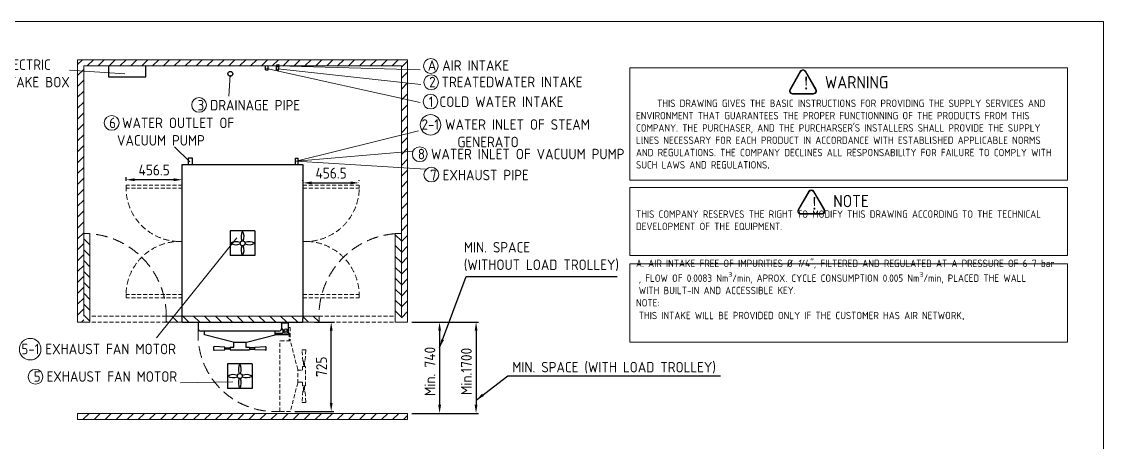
# Model space of a CAD drawing. Header units: millimetres. Extents: x -841000 to -196717, y -22833 to -2215.
# Drawn here: x -205502 to -196717, y -16978 to -13563 of the extents above; entities that cross this region are included whole.
import ezdxf

# ---------------------------------------------------------------- set-up
doc = ezdxf.new("R2010")
doc.units = ezdxf.units.MM
doc.header["$MEASUREMENT"] = 0
doc.linetypes.add('HIDDEN', pattern=[9.525, 6.35, -3.175])
doc.linetypes.add('HIDDEN2', pattern=[4.7625, 3.175, -1.5875])
doc.layers.get('0').update_dxf_attribs({"lineweight": 25})
for name, color, linetype, lineweight in [('D', 3, 'Continuous', 13), ('F', 7, 'Continuous', 15), ('H', 2, 'HIDDEN', 15), ('HIDDEN', 2, 'HIDDEN2', 9), ('S', 4, 'Continuous', 15)]:
    doc.layers.add(name, color=color, linetype=linetype, lineweight=lineweight)
doc.styles.get("Standard").update_dxf_attribs({"font": 'KAIU.TTF'})
doc.styles.add('STU25', font='isocp2.shx')
doc.dimstyles.new('STU25', dxfattribs={"dimscale": 35, "dimtxt": 2.5, "dimasz": 2, "dimexe": 0.6, "dimexo": 1, "dimgap": 1, "dimtad": 1, "dimdsep": 46, "dimtxsty": 'STU25', "dimcen": 2, "dimazin": 2, "dimtfac": 1, "dimtmove": 0, "dimatfit": 3, "dimfxl": 0, "dimtolj": 1, "dimtzin": 0, "dimarcsym": 0})
doc.dimstyles.new('STU25$7', dxfattribs={"dimscale": 35, "dimtxt": 2.5, "dimasz": 2, "dimexe": 1.25, "dimexo": 0.625, "dimgap": 1, "dimtad": 0, "dimdec": 4, "dimdsep": 46, "dimtxsty": 'STU25', "dimcen": 2.5, "dimazin": 2, "dimtfac": 1, "dimtdec": 4, "dimtmove": 0, "dimatfit": 3, "dimfxl": 0, "dimtolj": 1, "dimtzin": 0, "dimarcsym": 0})
pattern_1 = [(135, (13783.546, 211.18), (-44.194174, -44.194174), [])]

# ---------------------------------------------------------------- blocks, each defined once
blk = doc.blocks.new('*D9')
at = {"layer": 'D', "color": 0, "lineweight": -2}
for p, q in [((-202332.2, -16002.2), (-202086.5, -16002.2)), ((-202107.5, -16072.2), (-202107.5, -16672.2)), ((-202332.2, -16742.2), (-202086.5, -16742.2))]:
    blk.add_line(p, q, dxfattribs=at)
at = {"layer": 'D', "color": 0}
for points in [[(-202095.8, -16072.2), (-202119.1, -16072.2), (-202107.5, -16002.2)], [(-202119.1, -16672.2), (-202095.8, -16672.2), (-202107.5, -16742.2)]]:
    blk.add_solid(points, dxfattribs=at)
at = {"layer": 'Defpoints', "color": 0}
for p in [(-202367.2, -16002.2), (-202367.2, -16742.2), (-202107.5, -16742.2)]:
    blk.add_point(p, dxfattribs=at)
at = {"layer": 'D', "color": 0, "insert": (-202186.2, -16402.2), "char_height": 87.5, "attachment_point": 5, "rotation": 90, "style": 'STU25'}
blk.add_mtext('\\A1;{\\Fisocp2.shx;Min. 740}', dxfattribs=at)
blk = doc.blocks.new('*D10')
at = {"layer": 'D', "color": 0, "lineweight": -2}
for p, q in [((-202332.2, -16002.2), (-201790.4, -16002.2)), ((-201811.4, -16072.2), (-201811.4, -16672.2)), ((-202332.2, -16742.2), (-201790.4, -16742.2))]:
    blk.add_line(p, q, dxfattribs=at)
at = {"layer": 'D', "color": 0}
for points in [[(-201799.7, -16072.2), (-201823, -16072.2), (-201811.4, -16002.2)], [(-201823, -16672.2), (-201799.7, -16672.2), (-201811.4, -16742.2)]]:
    blk.add_solid(points, dxfattribs=at)
at = {"layer": 'Defpoints', "color": 0}
for p in [(-202367.2, -16002.2), (-202367.2, -16742.2), (-201811.4, -16742.2)]:
    blk.add_point(p, dxfattribs=at)
at = {"layer": 'D', "color": 0, "insert": (-201890.1, -16402.2), "char_height": 87.5, "attachment_point": 5, "rotation": 90, "style": 'STU25'}
blk.add_mtext('\\A1;{\\Fisocp2.shx;Min.1700}', dxfattribs=at)
blk = doc.blocks.new('*D12')
at = {"layer": 'D', "color": 0, "lineweight": -2}
for p, q in [((-203122.2, -16002.2), (-202966.7, -16002.2)), ((-202987.7, -16657.2), (-202987.7, -16072.2)), ((-203284.1, -16727.2), (-202966.7, -16727.2))]:
    blk.add_line(p, q, dxfattribs=at)
at = {"layer": 'D', "color": 0}
for points in [[(-202976, -16072.2), (-202999.4, -16072.2), (-202987.7, -16002.2)], [(-202999.4, -16657.2), (-202976, -16657.2), (-202987.7, -16727.2)]]:
    blk.add_solid(points, dxfattribs=at)
at = {"layer": 'Defpoints', "color": 0}
for p in [(-203157.2, -16002.2), (-202987.7, -16002.2), (-203319.1, -16727.2)]:
    blk.add_point(p, dxfattribs=at)
at = {"layer": 'D', "color": 0, "insert": (-203066.4, -16364.3), "char_height": 87.5, "attachment_point": 5, "rotation": 90, "style": 'STU25'}
blk.add_mtext('\\A1;725', dxfattribs=at)
blk = doc.blocks.new('*D14')
at = {"layer": 'D', "color": 0, "lineweight": -2}
for p, q in [((-203217.2, -14855.7), (-203217.2, -14850.7)), ((-203147.2, -14871.7), (-202830.7, -14871.7)), ((-202760.7, -14855.7), (-202760.7, -14850.7))]:
    blk.add_line(p, q, dxfattribs=at)
at = {"layer": 'D', "color": 0}
for points in [[(-203147.2, -14860), (-203147.2, -14883.3), (-203217.2, -14871.7)], [(-202830.7, -14883.3), (-202830.7, -14860), (-202760.7, -14871.7)]]:
    blk.add_solid(points, dxfattribs=at)
at = {"layer": 'Defpoints', "color": 0}
for p in [(-203217.2, -14890.7), (-202760.7, -14871.7), (-202760.7, -14890.7)]:
    blk.add_point(p, dxfattribs=at)
at = {"layer": 'D', "color": 0, "insert": (-202988.5, -14792.9), "char_height": 87.5, "attachment_point": 5, "style": 'STU25'}
blk.add_mtext('\\A1;456.5', dxfattribs=at)
blk = doc.blocks.new('*D15')
at = {"layer": 'D', "color": 0, "lineweight": -2}
for p, q in [((-204653.7, -14855.7), (-204653.7, -14825)), ((-204197.2, -14855.7), (-204197.2, -14825)), ((-204267.2, -14846), (-204583.7, -14846))]:
    blk.add_line(p, q, dxfattribs=at)
at = {"layer": 'D', "color": 0}
for points in [[(-204583.7, -14834.3), (-204583.7, -14857.7), (-204653.7, -14846)], [(-204267.2, -14857.7), (-204267.2, -14834.3), (-204197.2, -14846)]]:
    blk.add_solid(points, dxfattribs=at)
at = {"layer": 'Defpoints', "color": 0}
for p in [(-204653.7, -14846), (-204653.7, -14890.7), (-204197.2, -14890.7)]:
    blk.add_point(p, dxfattribs=at)
at = {"layer": 'D', "color": 0, "insert": (-204425.5, -14767.2), "char_height": 87.5, "attachment_point": 5, "style": 'STU25'}
blk.add_mtext('\\A1;456.5', dxfattribs=at)

msp = doc.modelspace()

# ---------------------------------------------------------------- hatches: boundary and pattern name
msp.add_hatch(color=256).paths.add_polyline_path([(-203422.241, -13911.43, 1), (-203422.241, -13932.951, 1)])
at = {"layer": 'D'}
h = msp.add_hatch(color=11, dxfattribs=at)
edge = h.paths.add_edge_path()
edge.add_line((-199178.268, -13965.468), (-199263.627, -14113.314))
edge.add_arc((-199241.977, -14125.814), 25, 149.9999999, 270)
edge.add_line((-199241.977, -14150.814), (-199071.259, -14150.814))
edge.add_arc((-199071.259, -14125.814), 25, 270, 389.9999999)
edge.add_line((-199049.608, -14113.314), (-199134.967, -13965.468))
edge.add_arc((-199156.618, -13977.968), 25, 30, 150)
edge = h.paths.add_edge_path(flags=16)
edge.add_arc((-199156.618, -13977.968), 20, 30, 150)
edge.add_line((-199173.938, -13967.968), (-199259.297, -14115.814))
edge.add_arc((-199241.977, -14125.814), 20, 149.9999999, 270)
edge.add_line((-199241.977, -14145.814), (-199071.259, -14145.814))
edge.add_arc((-199071.259, -14125.814), 20, 270, 389.9999999)
edge.add_line((-199053.938, -14115.814), (-199139.297, -13967.968))
h = msp.add_hatch(color=11, dxfattribs=at)
edge = h.paths.add_edge_path()
edge.add_ellipse((-199174.735, -15101.539), major_axis=(25, 0), ratio=1, start_angle=149.9999999, end_angle=270)
edge.add_line((-199174.735, -15126.539), (-199004.017, -15126.539))
edge.add_ellipse((-199004.017, -15101.539), major_axis=(25, 0), ratio=1, start_angle=270, end_angle=389.9999999)
edge.add_line((-198982.366, -15089.039), (-199067.725, -14941.193))
edge.add_ellipse((-199089.376, -14953.693), major_axis=(25, 0), ratio=1, start_angle=30, end_angle=150)
edge.add_line((-199111.026, -14941.193), (-199196.385, -15089.039))
edge = h.paths.add_edge_path(flags=16)
edge.add_ellipse((-199174.735, -15101.539), major_axis=(20, 0), ratio=1, start_angle=149.9999999, end_angle=270)
edge.add_line((-199174.735, -15121.539), (-199004.017, -15121.539))
edge.add_ellipse((-199004.017, -15101.539), major_axis=(20, 0), ratio=1, start_angle=270, end_angle=389.9999999)
edge.add_line((-198986.696, -15091.539), (-199072.055, -14943.693))
edge.add_ellipse((-199089.376, -14953.693), major_axis=(20, 0), ratio=1, start_angle=30, end_angle=150)
edge.add_line((-199106.696, -14943.693), (-199192.055, -15091.539))
at = {"layer": 'H', "ltscale": 5}
h = msp.add_hatch(dxfattribs=at)
h.set_pattern_fill('ANSI31', color=256, scale=500, style=0)
h.set_pattern_definition([(45, (13783.546, 211.18), (-44.194174, 44.194174), [])])
h.paths.add_polyline_path([(-202367.241, -13872.191), (-202367.241, -16002.191), (-202417.241, -16002.191), (-202417.241, -15952.191), (-202417.241, -13922.191), (-204997.241, -13922.191), (-204997.241, -15952.191), (-204997.241, -16002.191), (-205047.241, -16002.191), (-205047.241, -13872.191)])
h = msp.add_hatch(dxfattribs=at)
h.set_pattern_fill('ANSI31', color=256, scale=500, angle=90, style=0)
h.set_pattern_definition(pattern_1)
h.paths.add_polyline_path([(-204997.241, -16002.191), (-204947.241, -16002.191), (-204947.241, -15282.975), (-204997.241, -15282.975), (-204997.241, -15952.191)])
h = msp.add_hatch(dxfattribs=at)
h.set_pattern_fill('ANSI31', color=256, scale=500, angle=90, style=0)
h.set_pattern_definition(pattern_1)
h.paths.add_polyline_path([(-202417.241, -15282.975), (-202417.241, -15952.191), (-202417.241, -16002.191), (-202467.241, -16002.191), (-202467.241, -15282.975)])
h = msp.add_hatch(dxfattribs=at)
h.set_pattern_fill('ANSI31', color=256, scale=500, angle=270, style=0)
h.set_pattern_definition([(315, (13783.546, 211.18), (44.194174, 44.194174), [])])
h.paths.add_polyline_path([(-204328.026, -15952.191), (-204328.026, -16002.191), (-203086.457, -16002.191), (-203086.457, -15952.191)])
h = msp.add_hatch(dxfattribs=at)
h.set_pattern_fill('ANSI31', color=256, scale=20, style=0)
h.set_pattern_definition([(45, (13217.33, 271.18), (-44.90128, 44.90128), [])])
h.paths.add_polyline_path([(-205047.241, -16742.191), (-205047.241, -16792.191), (-202367.241, -16792.191), (-202367.241, -16742.191)])

# ---------------------------------------------------------------- linework, layer by layer
for p, q in [((-203520.908, -13954.566), (-203520.908, -13922.191)), ((-203520.908, -13954.566), (-203500.908, -13954.566)), ((-203500.908, -13954.566), (-203500.908, -13922.191)), ((-203432.241, -13954.566), (-203432.241, -13922.191)), ((-203432.241, -13954.566), (-203412.241, -13954.566)), ((-203412.241, -13954.566), (-203412.241, -13922.191)), ((-204197.241, -14722.191), (-203217.241, -14722.191)), ((-204197.241, -14890.691), (-204197.241, -14722.191)), ((-204149.237, -14672.191), (-204149.237, -14722.191)), ((-204115.237, -14672.191), (-204149.237, -14672.191)), ((-204115.237, -14722.191), (-204115.237, -14672.191)), ((-203278.307, -14672.191), (-203258.307, -14672.191)), ((-203278.307, -14722.191), (-203278.307, -14672.191)), ((-203258.307, -14672.191), (-203258.307, -14722.191)), ((-203217.241, -14722.191), (-203217.241, -15972.191)), ((-204197.241, -16002.191), (-204197.241, -14890.691)), ((-203807.241, -15262.191), (-203807.241, -15462.191)), ((-203607.241, -15262.191), (-203807.241, -15262.191)), ((-203607.241, -15262.191), (-203607.241, -15462.191)), ((-203607.241, -15462.191), (-203807.241, -15462.191)), ((-203217.241, -16002.191), (-203217.241, -15972.191)), ((-204197.241, -16002.191), (-203217.241, -16002.191)), ((-204067.241, -16011.191), (-204067.241, -16055.191)), ((-203412.241, -16075.191), (-204047.241, -16075.191)), ((-204016.441, -16105.353), (-204016.441, -16075.191)), ((-203443.041, -16105.353), (-203443.041, -16075.191)), ((-203392.241, -16007.191), (-203382.241, -16007.191)), ((-203392.241, -16007.191), (-203392.241, -16059.191)), ((-203392.241, -16011.191), (-203392.241, -16055.191)), ((-203392.241, -16059.191), (-203382.241, -16059.191)), ((-203382.241, -16007.191), (-203334.741, -16007.191)), ((-203379.741, -16059.191), (-203382.241, -16059.191)), ((-203379.741, -16067.191), (-203379.741, -16059.191)), ((-203379.741, -16067.191), (-203379.741, -16094.191)), ((-203334.741, -16067.191), (-203334.741, -16007.191)), ((-203334.741, -16094.191), (-203334.741, -16067.191)), ((-203784.741, -16164.39), (-204016.441, -16105.353)), ((-203674.741, -16164.39), (-203443.041, -16105.353)), ((-203379.741, -16094.191), (-203443.041, -16094.191)), ((-203334.741, -16104.191), (-203443.041, -16104.191)), ((-203334.741, -16104.191), (-203334.741, -16094.191)), ((-203851.729, -16205.141), (-203938.729, -16200.641)), ((-203938.729, -16230.641), (-203851.729, -16226.141)), ((-203851.729, -16226.141), (-203851.729, -16205.141)), ((-203851.729, -16210.891), (-203808.491, -16210.891)), ((-203808.491, -16220.391), (-203851.729, -16220.391)), ((-203808.491, -16205.141), (-203808.491, -16226.141)), ((-203807.491, -16204.141), (-203777.241, -16204.141)), ((-203807.491, -16227.141), (-203651.991, -16227.141)), ((-203784.741, -16164.39), (-203674.741, -16164.39)), ((-203777.241, -16204.141), (-203777.241, -16164.39)), ((-203682.241, -16164.39), (-203682.241, -16204.141)), ((-203682.241, -16204.141), (-203651.991, -16204.141)), ((-203650.991, -16205.141), (-203650.991, -16226.141)), ((-203607.754, -16210.891), (-203650.991, -16210.891)), ((-203650.991, -16220.391), (-203607.754, -16220.391)), ((-203607.754, -16205.141), (-203520.754, -16200.641)), ((-203607.754, -16226.141), (-203607.754, -16205.141)), ((-203520.754, -16230.641), (-203607.754, -16226.141)), ((-203829.741, -16339.691), (-203829.741, -16539.691)), ((-203629.741, -16339.691), (-203829.741, -16339.691)), ((-203629.741, -16339.691), (-203629.741, -16539.691)), ((-203629.741, -16539.691), (-203829.741, -16539.691))]:
    msp.add_line(p, q)
msp.add_lwpolyline([(-204796.544, -13922.191), (-204796.544, -14011.788), (-204491.856, -14011.788), (-204491.856, -13922.191)])
for centre, radius in [((-203807.241, -13987.191), 20), ((-203422.241, -13922.191), 10.761), ((-203707.241, -15362.191), 20), ((-203707.241, -15362.191), 20), ((-203707.241, -15362.191), 20), ((-203707.241, -15362.191), 20), ((-203357.241, -16067.191), 12), ((-203357.241, -16067.191), 12), ((-203729.741, -16439.691), 20), ((-203729.741, -16439.691), 20), ((-203729.741, -16439.691), 20), ((-203729.741, -16439.691), 20)]:
    msp.add_circle(centre, radius)
for centre, radius, start, end in [((-203626.217, -15308.066), 93.11, 150.4818019, 201.9770324), ((-203788.266, -15308.066), 93.11, 338.0229676, 29.5181981), ((-203761.366, -15443.215), 93.11, 68.0229676, 119.5181981), ((-203761.366, -15281.166), 93.11, 240.4818019, 291.9770324), ((-203653.117, -15443.215), 93.11, 60.4818019, 111.9770324), ((-203653.117, -15281.166), 93.11, 248.0229676, 299.5181981), ((-203626.217, -15416.315), 93.11, 158.0229676, 209.5181981), ((-203788.266, -15416.315), 93.11, 330.4818019, 21.9770324), ((-203326.349, -15970.954), 108.107, 359.8743884, 359.8745224), ((-204047.241, -16011.191), 20, 153.256316, 180), ((-204047.241, -16055.191), 20, 180, 270), ((-203412.241, -16055.191), 20, 270, 0), ((-203412.241, -16011.191), 20, 0, 26.743684), ((-203357.241, -16067.191), 22.5, 180, 0), ((-203888.956, -16215.641), 55.773, 168.6471146, 191.3528854), ((-203938.729, -16205.647), 5.007, 90, 168.6471146), ((-203938.729, -16225.634), 5.007, 191.3528854, 275.9218723), ((-203807.491, -16205.141), 1, 90, 180), ((-203807.491, -16226.141), 1, 180, 270), ((-203651.991, -16205.141), 1, 0, 90), ((-203651.991, -16226.141), 1, 270, 0), ((-203520.754, -16225.634), 5.007, 264.0781277, 348.6471146), ((-203520.754, -16205.647), 5.007, 11.3528854, 90), ((-203570.527, -16215.641), 55.773, 348.6471146, 11.3528854), ((-203648.717, -16385.566), 93.11, 150.4818019, 201.9770324), ((-203810.766, -16385.566), 93.11, 338.0229676, 29.5181981), ((-203783.866, -16520.715), 93.11, 68.0229676, 119.5181981), ((-203783.866, -16358.666), 93.11, 240.4818019, 291.9770324), ((-203648.717, -16493.815), 93.11, 158.0229676, 209.5181981), ((-203810.766, -16493.815), 93.11, 330.4818019, 21.9770324), ((-203675.617, -16520.715), 93.11, 60.4818019, 111.9770324), ((-203675.617, -16358.666), 93.11, 248.0229676, 299.5181981)]:
    msp.add_arc(centre, radius, start, end)
at = {"layer": 'D'}
for p, q in [((-204663.551, -13985.293), (-205112.501, -13957.238)), ((-203512.133, -13944.312), (-202264.713, -14219.112)), ((-203422.241, -13922.191), (-202265.577, -13952.846)), ((-203421.302, -13947.047), (-202260.332, -14072.31)), ((-203807.241, -13996.626), (-203818.487, -14167.031)), ((-203273.11, -14696.243), (-202277.687, -14448.509)), ((-204135.5, -14702.018), (-204260.037, -14580.188)), ((-203273.11, -14696.243), (-202322.868, -14615.157)), ((-203273.11, -14696.243), (-202221.957, -14760.983)), ((-203754.838, -15317.95), (-204406.341, -16130.008)), ((-204210.616, -16494.002), (-203786.59, -16486.795))]:
    msp.add_line(p, q, dxfattribs=at)
at = {"layer": 'D', "color": 11}
for p, q in [((-199178.268, -13965.468), (-199263.627, -14113.314)), ((-199134.967, -13965.468), (-199049.608, -14113.314)), ((-199173.938, -13967.968), (-199259.297, -14115.814)), ((-199139.297, -13967.968), (-199053.938, -14115.814)), ((-199241.977, -14145.814), (-199071.259, -14145.814)), ((-199241.977, -14150.814), (-199071.259, -14150.814)), ((-199111.026, -14941.193), (-199196.385, -15089.039)), ((-199106.696, -14943.693), (-199192.055, -15091.539)), ((-199072.055, -14943.693), (-198986.696, -15091.539)), ((-199067.725, -14941.193), (-198982.366, -15089.039)), ((-199174.735, -15121.539), (-199004.017, -15121.539)), ((-199174.735, -15126.539), (-199004.017, -15126.539))]:
    msp.add_line(p, q, dxfattribs=at)
for points in [[(-200563.331, -13938.965), (-197009.477, -13938.965), (-197009.477, -14848.363), (-200563.331, -14848.363)], [(-200563.331, -14910.378), (-197009.477, -14910.378), (-197009.477, -15462.138), (-200563.331, -15462.138)], [(-200563.331, -15528.457), (-197009.477, -15528.457), (-197009.477, -16165.081), (-200563.331, -16165.081)]]:
    msp.add_lwpolyline(points, close=True, dxfattribs=at)
at = {"layer": 'D'}
for centre, radius in [((-202178.53, -13922.966), 60), ((-202176.146, -14055.371), 60), ((-204060.659, -14238.75), 60), ((-202181.621, -14211.813), 60), ((-202181.184, -14400.518), 82.93), ((-204770.387, -14384.626), 60), ((-202268.274, -14638.956), 60), ((-202174.714, -14804.537), 60), ((-205432.034, -16221.687), 87.5), ((-205389.273, -16445.566), 60)]:
    msp.add_circle(centre, radius, dxfattribs=at)
at = {"layer": 'D', "color": 11}
for centre, radius, start, end in [((-199156.618, -13977.968), 25, 30, 150), ((-199156.618, -13977.968), 20, 30, 150), ((-199241.977, -14125.814), 25, 149.9999999, 270), ((-199241.977, -14125.814), 20, 149.9999999, 270), ((-199071.259, -14125.814), 25, 270, 29.9999999), ((-199071.259, -14125.814), 20, 270, 29.9999999), ((-199089.376, -14953.693), 25, 30, 150), ((-199089.376, -14953.693), 20, 30, 150), ((-199174.735, -15101.539), 25, 149.9999999, 270), ((-199174.735, -15101.539), 20, 149.9999999, 270), ((-199004.017, -15101.539), 25, 270, 29.9999999), ((-199004.017, -15101.539), 20, 270, 29.9999999)]:
    msp.add_arc(centre, radius, start, end, dxfattribs=at)
at = {"layer": 'F', "color": 6}
msp.add_lwpolyline([(-209902.253, -13563.082), (-209902.253, -22833.082), (-196717.253, -22833.082), (-196717.253, -13563.082)], close=True, dxfattribs=at)
msp.add_lwpolyline([(-209902.253, -13563.082), (-209902.253, -22833.082), (-196717.253, -22833.082), (-196717.253, -13563.082)], close=True, dxfattribs=at)
at = {"layer": 'H', "ltscale": 5}
for p, q in [((-204197.241, -14890.691), (-204653.741, -14890.691)), ((-204197.241, -14915.691), (-204653.741, -14915.691)), ((-203217.241, -14890.691), (-202760.741, -14890.691)), ((-203217.241, -14915.691), (-202760.741, -14915.691)), ((-204197.241, -15778.691), (-204653.741, -15778.691)), ((-204197.241, -15803.691), (-204653.741, -15803.691)), ((-203217.241, -15778.691), (-202760.741, -15778.691)), ((-203217.241, -15803.691), (-202760.741, -15803.691)), ((-204328.026, -15952.191), (-204947.241, -15952.191)), ((-203086.457, -15952.191), (-202467.241, -15952.191)), ((-204328.026, -16002.191), (-204947.241, -16002.191)), ((-203320.241, -16044.691), (-203320.241, -16153.791)), ((-203086.457, -16002.191), (-202467.241, -16002.191)), ((-203319.079, -16153.791), (-203405.241, -16153.791)), ((-203405.241, -16727.191), (-203405.241, -16153.791)), ((-203330.241, -16089.691), (-203330.241, -16153.791)), ((-203260.042, -16385.491), (-203319.079, -16153.791)), ((-203219.291, -16318.503), (-203223.791, -16231.503)), ((-203193.791, -16231.503), (-203198.291, -16318.503)), ((-203198.291, -16318.503), (-203219.291, -16318.503)), ((-203213.541, -16318.503), (-203213.541, -16361.741)), ((-203204.041, -16361.741), (-203204.041, -16318.503)), ((-203260.042, -16495.491), (-203260.042, -16385.491)), ((-203260.042, -16392.991), (-203220.291, -16392.991)), ((-203220.291, -16392.991), (-203220.291, -16362.741)), ((-203219.291, -16361.741), (-203198.291, -16361.741)), ((-203197.291, -16518.241), (-203197.291, -16362.741)), ((-203260.042, -16495.491), (-203319.079, -16727.191)), ((-203220.291, -16487.991), (-203260.042, -16487.991)), ((-203220.291, -16518.241), (-203220.291, -16487.991)), ((-203219.291, -16562.478), (-203223.791, -16649.478)), ((-203219.291, -16519.241), (-203198.291, -16519.241)), ((-203198.291, -16562.478), (-203219.291, -16562.478)), ((-203213.541, -16562.478), (-203213.541, -16519.241)), ((-203204.041, -16519.241), (-203204.041, -16562.478)), ((-203193.791, -16649.478), (-203198.291, -16562.478)), ((-203319.079, -16727.191), (-203405.241, -16727.191))]:
    msp.add_line(p, q, dxfattribs=at)
at = {"layer": 'H', "ltscale": 15}
for centre, radius, start, end in [((-204997.241, -15952.191), 670, 0, 85.7202168), ((-202417.241, -15952.191), 670, 94.2797832, 180), ((-203441.735, -16101.066), 627.187, 175.8053259, 273.335683)]:
    msp.add_arc(centre, radius, start, end, dxfattribs=at)
at = {"layer": 'H', "ltscale": 5}
for centre, radius, start, end in [((-203218.785, -16231.503), 5.007, 101.3528854, 180), ((-203208.791, -16281.276), 55.773, 78.6471146, 101.3528854), ((-203198.798, -16231.503), 5.007, 354.0781277, 78.6471146), ((-203219.291, -16362.741), 1, 90, 180), ((-203198.291, -16362.741), 1, 0, 90), ((-203219.291, -16518.241), 1, 180, 270), ((-203198.291, -16518.241), 1, 270, 0), ((-203218.785, -16649.478), 5.007, 180, 258.6471146), ((-203208.791, -16599.706), 55.773, 258.6471146, 281.3528854), ((-203198.798, -16649.478), 5.007, 281.3528854, 5.9218723)]:
    msp.add_arc(centre, radius, start, end, dxfattribs=at)
at = {"layer": 'HIDDEN', "ltscale": 5}
for p, q in [((-204653.741, -14915.691), (-204653.741, -14890.691)), ((-202760.741, -14915.691), (-202760.741, -14890.691)), ((-204653.741, -15778.691), (-204653.741, -15803.691)), ((-202760.741, -15778.691), (-202760.741, -15803.691)), ((-203320.241, -16044.691), (-203334.741, -16044.691)), ((-203334.741, -16089.691), (-203330.241, -16089.691))]:
    msp.add_line(p, q, dxfattribs=at)
at = {"layer": 'HIDDEN', "ltscale": 15}
for centre, start, end in [((-204216.637, -14910.086), 177.4593455, 272.5406545), ((-203197.846, -14910.086), 267.4593455, 2.5406545), ((-204216.637, -15784.295), 87.4593455, 182.5406545), ((-203197.846, -15784.295), 357.4593455, 92.5406545)]:
    msp.add_arc(centre, 437.535, start, end, dxfattribs=at)
at = {"layer": 'S', "linetype": 'Continuous'}
msp.add_line((-205047.241, -13872.191), (-202367.241, -13872.191), dxfattribs=at)
at = {"layer": 'S'}
for p, q in [((-205047.241, -13872.191), (-205047.241, -16002.191)), ((-202367.241, -13872.191), (-202367.241, -16002.191)), ((-204997.241, -13922.191), (-204997.241, -15952.191)), ((-204997.241, -13922.191), (-202417.241, -13922.191)), ((-202417.241, -13922.191), (-202417.241, -15952.191)), ((-204997.241, -15282.975), (-204997.241, -15952.191)), ((-204947.241, -15282.975), (-204997.241, -15282.975)), ((-204947.241, -16002.191), (-204947.241, -15282.975)), ((-202467.241, -16002.191), (-202467.241, -15282.975)), ((-202467.241, -15282.975), (-202417.241, -15282.975)), ((-204328.026, -15952.191), (-203086.457, -15952.191)), ((-204328.026, -16002.191), (-204328.026, -15952.191)), ((-203086.457, -16002.191), (-203086.457, -15952.191)), ((-204947.241, -16002.191), (-205047.241, -16002.191)), ((-204328.026, -16002.191), (-203086.457, -16002.191)), ((-202467.241, -16002.191), (-202367.241, -16002.191)), ((-205047.241, -16742.191), (-202367.241, -16742.191)), ((-205047.241, -16742.191), (-205047.241, -16792.191)), ((-202367.241, -16742.191), (-202367.241, -16792.191)), ((-205047.241, -16792.191), (-202367.241, -16792.191))]:
    msp.add_line(p, q, dxfattribs=at)

# ---------------------------------------------------------------- texts
at = {"layer": 'D', "char_height": 85, "attachment_point": 1}
for s, insert in [('{\\Fisocp2.shx;\\C3;4 ELECTRIC\\P  INTAKE BOX}', (-205792.993, -13869.55)), ('{\\Fisocp2.shx;\\C3;A AIR INTAKE}', (-202203.316, -13876.23)), ('{\\Fisocp3.shx;\\C3;2 \\Fisocp2.shx;TREATEDWATER INTAKE}', (-202192.13, -14010.456)), ('{\\Fisocp2.shx;\\C3;3 DRAINAGE PIPE}', (-204073.11, -14198.563)), ('{\\Fisocp2.shx;\\C3;1 COLD WATER INTAKE}', (-202195.4, -14170.597)), ('{\\Fisocp2.shx;\\C3;6 WATER OUTLET OF \\P\\f???|b0|i0|c0|p65;  \\Fisocp2.shx;VACUUM PUMP}', (-204790.386, -14342.526)), ('{\\Fisocp2.shx|c136;\\C3;2-1 WATER INLET OF STEAM \\P      GENERATO}', (-202254.153, -14355.57)), ('{\\Fisocp2.shx;\\C3;8 WATER INLET OF VACUUM PUMP}', (-202283.97, -14595.192)), ('{\\Fisocp2.shx;\\C3;7 EXHAUST PIPE}', (-202184.593, -14765.601)), ('{\\Fisocp2.shx|c136;\\C3;MIN. SPACE \\P(WITHOUT LOAD TROLLEY)}', (-201910.488, -15351.963)), ('{\\Fisocp2.shx;\\C3;5-1 EXHAUST FAN MOTOR}', (-205503.271, -16177.605)), ('{\\Fisocp2.shx;\\C3;MIN. SPACE (WITH LOAD TROLLEY)}', (-201517.642, -16324.712)), ('{\\Fisocp2.shx;\\C3;5 EXHAUST FAN MOTOR}', (-205403.286, -16400.916))]:
    msp.add_mtext(s, dxfattribs=dict(at, insert=insert))
at = {"layer": 'D', "color": 11, "attachment_point": 1, "style": 'STU25'}
for s, insert, char_height in [('{\\f標楷體|b0|i0|c136|p65;!}', (-199164.929, -14012.698), 100), ('WARNING', (-198978.416, -14004.95), 100), ('\\A1;\\P\\H0.7042x;     THIS DRAWING GIVES THE BASIC INSTRUCTIONS FOR PROVIDING THE SUPPLY SERVICES AND\\PENVIRONMENT THAT GUARANTEES THE PROPER FUNCTIONNING OF THE PRODUCTS FROM THIS \\PCOMPANY. THE PURCHASER, AND THE PURCHARSER\'S INSTALLERS SHALL PROVIDE THE SUPPLY \\PLlNES NECESSARY FOR EACH PRODUCT IN ACCORDANCE WITH ESTABLlSHED APPLlCABLE NORMS \\PAND REGULATIONS. THE COMPANY DECLlNES ALL RESPONSABILlTY FOR FAILURE TO COMPLY WITH \\PSUCH LAWS AND REGULATIONS\\f????|b0|i0|c0|p54;.\\P\\P\\P\\P\\Fisocp2.shx|c0;THIS COMPANY RESERVES THE RIGHT TO MODIFY THIS DRAWING ACCORDING TO THE TECHNICAL \\PDEVELOPMENT OF THE EQUIPMENT.\\P\\P\\PA. AIR INTAKE FREE OF IMPURITIES %%C \\fISOCP2|b0|i1|c0|p2;1\\Fisocp2.shx|c0;/4"\\fISOCP2|b0|i1|c0|p2;, \\Fisocp2.shx|c0;FILTERED AND REGULATED AT A PRESSURE OF 6-7 bar\\P\\f????|b0|i0|c0|p54; \\Fisocp2.shx|c0;, FLOW OF 0.0083 Nm{\\H0.7x;\\S3^ ;}\\H1.0003x;/min, APROX. CYCLE CONSUMPTION 0.005 Nm{\\H0.7x;\\S3^ ;}\\H1.0003x;/min, PLACED THE WALL \\P\\f????|b0|i0|c0|p54; \\Fisocp2.shx|c0;WITH BUILT-IN AND ACCESSIBLE KEY.\\PNOTE:\\P\\f????|b0|i0|c0|p54; \\Fisocp2.shx|c0;THIS INTAKE WILL BE PROVIDED ONLY IF THE CUSTOMER HAS AIR NETWORK\\fArial|b0|i0|c0|p34;\\H1.1x;.', (-200512.371, -14053.906), 85.123334), ('{\\f標楷體|b0|i0|c136|p65;!}', (-199097.686, -14988.423), 100), ('NOTE', (-198911.174, -14969.054), 100)]:
    msp.add_mtext(s, dxfattribs=dict(at, insert=insert, char_height=char_height))

# ---------------------------------------------------------------- dimensions: what is measured, and where the dimension line sits
at = {"layer": 'D'}
dim = msp.add_linear_dim(base=(-204653.741, -14845.999), p1=(-204197.241, -14890.691), p2=(-204653.741, -14890.691), angle=180, dimstyle='STU25', dxfattribs=at)
dim.commit()
dim.dimension.update_dxf_attribs({"geometry": '*D15', "text_midpoint": (-204425.491, -14767.249)})
dim = msp.add_linear_dim(base=(-202760.741, -14871.673), p1=(-203217.241, -14890.691), p2=(-202760.741, -14890.691), dimstyle='STU25', dxfattribs=at)
dim.commit()
dim.dimension.update_dxf_attribs({"geometry": '*D14', "text_midpoint": (-202988.526, -14871.673), "dimtype": 160})
dim = msp.add_linear_dim(base=(-202987.692, -16002.191), p1=(-203319.079, -16727.191), p2=(-203157.241, -16002.191), angle=90, dimstyle='STU25', dxfattribs=at)
dim.commit()
dim.dimension.update_dxf_attribs({"geometry": '*D12', "text_midpoint": (-202987.692, -16364.291), "dimtype": 160})
for base, text, picture, middle in [((-202107.476, -16742.191), '{\\Fisocp2.shx;Min. <>}', '*D9', (-202107.476, -16402.191)), ((-201811.371, -16742.191), '{\\Fisocp2.shx;Min.1700}', '*D10', (-201811.371, -16402.191))]:
    dim = msp.add_linear_dim(base=base, p1=(-202367.241, -16002.191), p2=(-202367.241, -16742.191), angle=90, text=text, dimstyle='STU25', dxfattribs=at)
    dim.commit()
    dim.dimension.update_dxf_attribs({"geometry": picture, "text_midpoint": middle, "dimtype": 160})

# ---------------------------------------------------------------- leaders
for points in [[(-202107.476, -16209.157), (-201893.052, -15631.444), (-200665.552, -15631.444)], [(-201811.371, -16635.182), (-201552.094, -16437.351), (-199827.491, -16437.351)]]:
    msp.add_leader(points, dimstyle='STU25$7', override={"dimgap": 1, "dimtad": 0}, dxfattribs=at)

doc.saveas('drawing.dxf')
